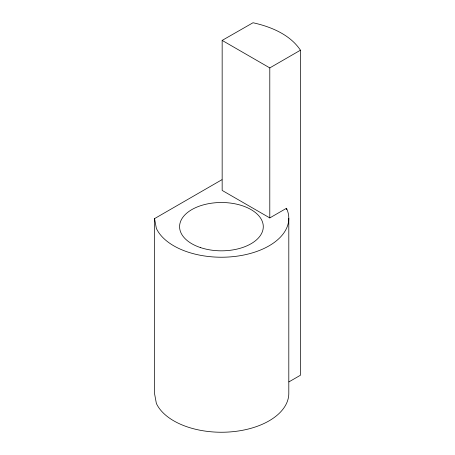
<?xml version="1.0" encoding="UTF-8"?>
<svg xmlns="http://www.w3.org/2000/svg" width="455" height="455" viewBox="0 0 455 455"><rect width="100%" height="100%" fill="white"/><g stroke="black" fill="none" stroke-linecap="round" stroke-linejoin="round"><path stroke-width="0.68" d="M286.508 209.687L286.508 208.271L269.792 217.922L222.159 190.417L222.159 40.404L253.014 22.75C270.799 26.646 290.057 34.535 300.448 50.204L300.448 375.238L288.931 381.887M222.159 40.404L269.792 67.903L300.448 50.204M288.806 218.337L288.806 393.353A67.368 38.897 0 0 1 230.23 431.914A67.368 38.897 0 0 1 156.361 403.42L154.552 393.632L154.552 218.616L221.921 179.719M154.552 218.616L156.361 228.404A67.368 38.897 0 0 0 238.869 255.903A67.368 38.897 0 0 0 286.508 208.271M269.792 67.903L269.792 217.922M200.513 247.594A41.849 24.16 0 0 0 263.286 226.67A41.849 24.16 0 0 0 200.513 205.745A41.849 24.16 0 0 0 200.513 247.594"/></g></svg>
